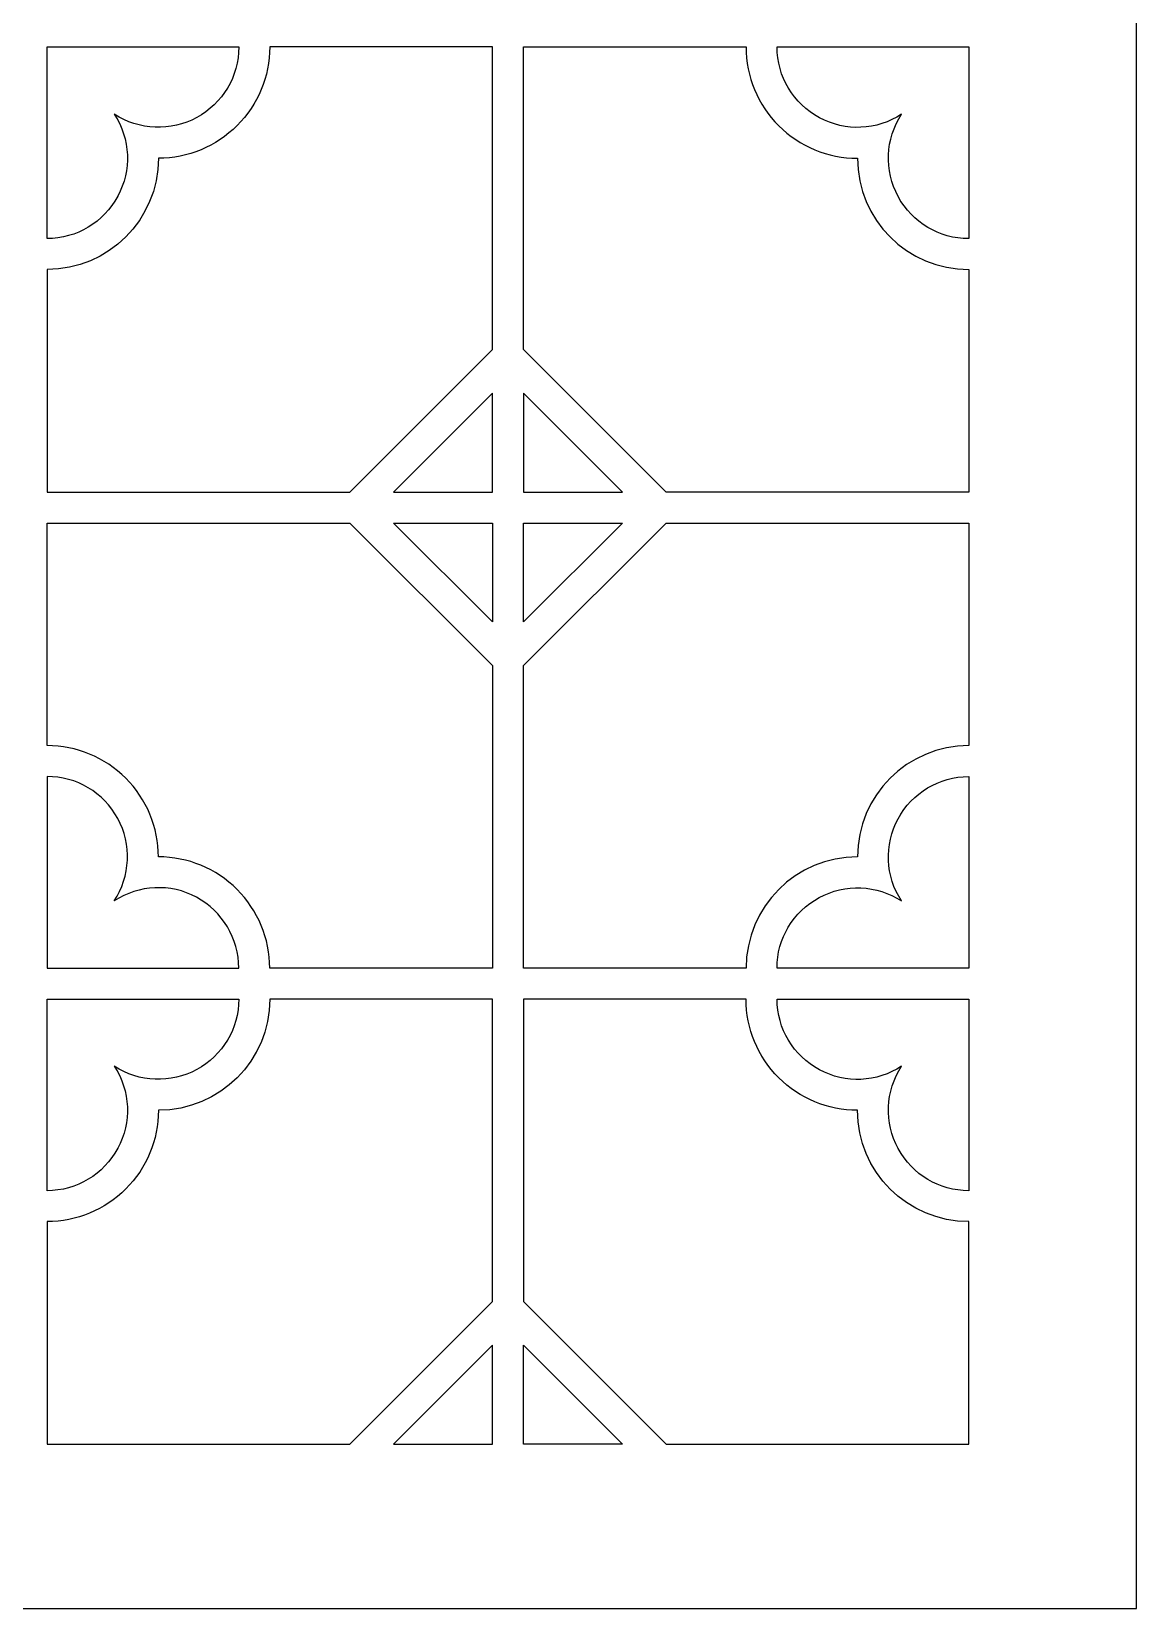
# Model space of a CAD drawing. Header units: centimetres. Extents: x -10.2 to 9.9, y -9.5 to 5.6.
# Drawn here: x 5.06 to 9.93, y -9.45 to -2.51 of the extents above; entities that cross this region are included whole.
import ezdxf

# ---------------------------------------------------------------- set-up
doc = ezdxf.new("R2010")
doc.units = ezdxf.units.CM
doc.header["$MEASUREMENT"] = 0

msp = doc.modelspace()

# ---------------------------------------------------------------- linework, layer by layer
at = {"color": 177}
for points, knots in [([(0.19997, 5.60612), (0.19997, 5.60612), (9.9253, 5.60612), (9.9253, 5.60612), (9.9253, 5.60612), (9.9253, 5.60612), (9.9253, -9.45455), (9.9253, -9.45455), (9.9253, -9.45455), (9.9253, -9.45455), (0.19997, -9.45455), (0.19997, -9.45455), (0.19997, -9.45455), (0.19997, -9.45455), (0.19997, 5.60612), (0.19997, 5.60612)], [0, 0, 0, 0, 0.2, 0.2, 0.2, 0.2, 0.4, 0.4, 0.4, 0.4, 0.6, 0.6, 0.6, 0.6, 1, 1, 1, 1]), ([(5.13071, -2.57761), (5.13071, -2.57761), (5.13071, -3.42168), (5.13071, -3.42168), (5.13071, -3.42168), (5.26083, -3.42138), (5.3804, -3.34978), (5.44203, -3.23511), (5.44203, -3.23511), (5.5036, -3.12043), (5.49828, -2.98236), (5.42669, -2.87369), (5.42669, -2.87369), (5.5358, -2.94481), (5.67495, -2.95054), (5.78945, -2.88835), (5.78945, -2.88835), (5.90376, -2.82619), (5.97497, -2.70784), (5.97473, -2.57761), (5.97473, -2.57761), (5.97473, -2.57761), (5.13071, -2.57761), (5.13071, -2.57761)], [0, 0, 0, 0, 0.1428571, 0.1428571, 0.1428571, 0.1428571, 0.2857143, 0.2857143, 0.2857143, 0.2857143, 0.4285714, 0.4285714, 0.4285714, 0.4285714, 0.5714286, 0.5714286, 0.5714286, 0.5714286, 0.7142857, 0.7142857, 0.7142857, 0.7142857, 1, 1, 1, 1]), ([(6.46284, -4.53804), (6.46284, -4.53804), (5.13071, -4.53804), (5.13071, -4.53804), (5.13071, -4.53804), (5.13071, -4.53804), (5.13071, -3.55778), (5.13071, -3.55778), (5.13071, -3.55778), (5.40145, -3.55765), (5.62096, -3.33857), (5.62078, -3.06771), (5.62078, -3.06771), (5.75083, -3.06764), (5.87555, -3.01583), (5.96744, -2.92383), (5.96744, -2.92383), (6.0594, -2.83189), (6.11094, -2.70778), (6.11082, -2.57761), (6.11082, -2.57761), (6.11082, -2.57761), (7.09101, -2.57761), (7.09101, -2.57761), (7.09101, -2.57761), (7.09101, -2.57761), (7.09101, -3.90979), (7.09101, -3.90979), (7.09101, -3.90979), (7.09101, -3.90979), (6.46284, -4.53804), (6.46284, -4.53804)], [0, 0, 0, 0, 0.1111111, 0.1111111, 0.1111111, 0.1111111, 0.2222222, 0.2222222, 0.2222222, 0.2222222, 0.3333333, 0.3333333, 0.3333333, 0.3333333, 0.4444444, 0.4444444, 0.4444444, 0.4444444, 0.5555556, 0.5555556, 0.5555556, 0.5555556, 0.6666667, 0.6666667, 0.6666667, 0.6666667, 0.7777778, 0.7777778, 0.7777778, 0.7777778, 1, 1, 1, 1]), ([(9.18745, -3.55778), (8.91696, -3.55787), (8.69759, -3.33819), (8.69745, -3.06771), (8.69745, -3.06771), (8.56753, -3.06777), (8.44288, -3.0163), (8.35096, -2.92448), (8.35096, -2.92448), (8.25912, -2.8327), (8.20745, -2.70757), (8.2073, -2.57761), (8.2073, -2.57761), (8.2073, -2.57761), (7.22712, -2.57761), (7.22712, -2.57761), (7.22712, -2.57761), (7.22712, -2.57761), (7.22712, -3.90979), (7.22712, -3.90979), (7.22712, -3.90979), (7.22712, -3.90979), (7.85538, -4.53804), (7.85538, -4.53804), (7.85538, -4.53804), (7.85538, -4.53804), (9.18745, -4.53804), (9.18745, -4.53804), (9.18745, -4.53804), (9.18745, -4.53804), (9.18745, -3.55778), (9.18745, -3.55778)], [0, 0, 0, 0, 0.1111111, 0.1111111, 0.1111111, 0.1111111, 0.2222222, 0.2222222, 0.2222222, 0.2222222, 0.3333333, 0.3333333, 0.3333333, 0.3333333, 0.4444444, 0.4444444, 0.4444444, 0.4444444, 0.5555556, 0.5555556, 0.5555556, 0.5555556, 0.6666667, 0.6666667, 0.6666667, 0.6666667, 0.7777778, 0.7777778, 0.7777778, 0.7777778, 1, 1, 1, 1]), ([(9.18745, -3.42168), (9.18745, -3.42168), (9.18745, -2.57761), (9.18745, -2.57761), (9.18745, -2.57761), (9.18745, -2.57761), (8.34348, -2.57761), (8.34348, -2.57761), (8.34348, -2.57761), (8.34376, -2.70784), (8.41541, -2.82749), (8.53011, -2.88911), (8.53011, -2.88911), (8.64481, -2.95068), (8.78281, -2.94529), (8.89152, -2.87369), (8.89152, -2.87369), (8.82032, -2.98267), (8.81469, -3.12198), (8.87678, -3.23647), (8.87678, -3.23647), (8.93898, -3.35085), (9.05737, -3.42202), (9.18745, -3.42168)], [0, 0, 0, 0, 0.1428571, 0.1428571, 0.1428571, 0.1428571, 0.2857143, 0.2857143, 0.2857143, 0.2857143, 0.4285714, 0.4285714, 0.4285714, 0.4285714, 0.5714286, 0.5714286, 0.5714286, 0.5714286, 0.7142857, 0.7142857, 0.7142857, 0.7142857, 1, 1, 1, 1]), ([(7.09101, -4.1023), (7.09101, -4.1023), (7.09101, -4.53804), (7.09101, -4.53804), (7.09101, -4.53804), (7.09101, -4.53804), (6.65541, -4.53804), (6.65541, -4.53804), (6.65541, -4.53804), (6.65541, -4.53804), (7.09101, -4.1023), (7.09101, -4.1023)], [0, 0, 0, 0, 0.25, 0.25, 0.25, 0.25, 0.5, 0.5, 0.5, 0.5, 1, 1, 1, 1]), ([(7.22712, -4.1023), (7.22712, -4.1023), (7.66274, -4.53804), (7.66274, -4.53804), (7.66274, -4.53804), (7.66274, -4.53804), (7.22712, -4.53804), (7.22712, -4.53804), (7.22712, -4.53804), (7.22712, -4.53804), (7.22712, -4.1023), (7.22712, -4.1023)], [0, 0, 0, 0, 0.25, 0.25, 0.25, 0.25, 0.5, 0.5, 0.5, 0.5, 1, 1, 1, 1]), ([(7.09101, -5.3023), (7.09101, -5.3023), (6.46284, -4.67412), (6.46284, -4.67412), (6.46284, -4.67412), (6.46284, -4.67412), (5.13071, -4.67412), (5.13071, -4.67412), (5.13071, -4.67412), (5.13071, -4.67412), (5.13071, -5.65433), (5.13071, -5.65433), (5.13071, -5.65433), (5.26054, -5.65431), (5.38528, -5.70597), (5.47719, -5.79782), (5.47719, -5.79782), (5.56908, -5.88975), (5.62077, -6.01444), (5.62078, -6.1444), (5.62078, -6.1444), (5.75063, -6.14438), (5.87533, -6.19588), (5.96718, -6.28768), (5.96718, -6.28768), (6.0591, -6.37946), (6.11076, -6.50454), (6.11082, -6.63448), (6.11082, -6.63448), (6.11082, -6.63448), (7.09101, -6.63448), (7.09101, -6.63448), (7.09101, -6.63448), (7.09101, -6.63448), (7.09101, -5.3023), (7.09101, -5.3023)], [0, 0, 0, 0, 0.1, 0.1, 0.1, 0.1, 0.2, 0.2, 0.2, 0.2, 0.3, 0.3, 0.3, 0.3, 0.4, 0.4, 0.4, 0.4, 0.5, 0.5, 0.5, 0.5, 0.6, 0.6, 0.6, 0.6, 0.7, 0.7, 0.7, 0.7, 0.8, 0.8, 0.8, 0.8, 1, 1, 1, 1]), ([(7.09101, -5.10985), (7.09101, -5.10985), (7.09101, -4.67412), (7.09101, -4.67412), (7.09101, -4.67412), (7.09101, -4.67412), (6.65541, -4.67412), (6.65541, -4.67412), (6.65541, -4.67412), (6.65541, -4.67412), (7.09101, -5.10985), (7.09101, -5.10985)], [0, 0, 0, 0, 0.25, 0.25, 0.25, 0.25, 0.5, 0.5, 0.5, 0.5, 1, 1, 1, 1]), ([(7.22712, -5.3023), (7.22712, -5.3023), (7.22712, -6.63448), (7.22712, -6.63448), (7.22712, -6.63448), (7.22712, -6.63448), (8.2073, -6.63448), (8.2073, -6.63448), (8.2073, -6.63448), (8.20721, -6.36405), (8.427, -6.14461), (8.69745, -6.1444), (8.69745, -6.1444), (8.69724, -5.87393), (8.91696, -5.65451), (9.18745, -5.65433), (9.18745, -5.65433), (9.18745, -5.65433), (9.18745, -4.67412), (9.18745, -4.67412), (9.18745, -4.67412), (9.18745, -4.67412), (7.85538, -4.67412), (7.85538, -4.67412), (7.85538, -4.67412), (7.85538, -4.67412), (7.22712, -5.3023), (7.22712, -5.3023)], [0, 0, 0, 0, 0.125, 0.125, 0.125, 0.125, 0.25, 0.25, 0.25, 0.25, 0.375, 0.375, 0.375, 0.375, 0.5, 0.5, 0.5, 0.5, 0.625, 0.625, 0.625, 0.625, 0.75, 0.75, 0.75, 0.75, 1, 1, 1, 1]), ([(7.22712, -5.10985), (7.22712, -5.10985), (7.66274, -4.67412), (7.66274, -4.67412), (7.66274, -4.67412), (7.66274, -4.67412), (7.22712, -4.67412), (7.22712, -4.67412), (7.22712, -4.67412), (7.22712, -4.67412), (7.22712, -5.10985), (7.22712, -5.10985)], [0, 0, 0, 0, 0.25, 0.25, 0.25, 0.25, 0.5, 0.5, 0.5, 0.5, 1, 1, 1, 1]), ([(5.13071, -5.79049), (5.26054, -5.79009), (5.38018, -5.86116), (5.44212, -5.97528), (5.44212, -5.97528), (5.50409, -6.08944), (5.49765, -6.22973), (5.42669, -6.33856), (5.42669, -6.33856), (5.53511, -6.26696), (5.67407, -6.26076), (5.78854, -6.32221), (5.78854, -6.32221), (5.90291, -6.38375), (5.97443, -6.50454), (5.97473, -6.63448), (5.97473, -6.63448), (5.97473, -6.63448), (5.13071, -6.63448), (5.13071, -6.63448), (5.13071, -6.63448), (5.13071, -6.63448), (5.13071, -5.79049), (5.13071, -5.79049)], [0, 0, 0, 0, 0.1428571, 0.1428571, 0.1428571, 0.1428571, 0.2857143, 0.2857143, 0.2857143, 0.2857143, 0.4285714, 0.4285714, 0.4285714, 0.4285714, 0.5714286, 0.5714286, 0.5714286, 0.5714286, 0.7142857, 0.7142857, 0.7142857, 0.7142857, 1, 1, 1, 1]), ([(9.18745, -6.63448), (9.18745, -6.63448), (9.18745, -5.79049), (9.18745, -5.79049), (9.18745, -5.79049), (9.05737, -5.79076), (8.93769, -5.86244), (8.8761, -5.97706), (8.8761, -5.97706), (8.81446, -6.09178), (8.81994, -6.2298), (8.89152, -6.33856), (8.89152, -6.33856), (8.78247, -6.2673), (8.64319, -6.26171), (8.52873, -6.32379), (8.52873, -6.32379), (8.41432, -6.38597), (8.34324, -6.5043), (8.34348, -6.63448), (8.34348, -6.63448), (8.34348, -6.63448), (9.18745, -6.63448), (9.18745, -6.63448)], [0, 0, 0, 0, 0.1428571, 0.1428571, 0.1428571, 0.1428571, 0.2857143, 0.2857143, 0.2857143, 0.2857143, 0.4285714, 0.4285714, 0.4285714, 0.4285714, 0.5714286, 0.5714286, 0.5714286, 0.5714286, 0.7142857, 0.7142857, 0.7142857, 0.7142857, 1, 1, 1, 1]), ([(5.13071, -6.77067), (5.13071, -6.77067), (5.13071, -7.61468), (5.13071, -7.61468), (5.13071, -7.61468), (5.26083, -7.61447), (5.3804, -7.54274), (5.44203, -7.42808), (5.44203, -7.42808), (5.5036, -7.31342), (5.49828, -7.17536), (5.42669, -7.06653), (5.42669, -7.06653), (5.5358, -7.13781), (5.67495, -7.1434), (5.78945, -7.08139), (5.78945, -7.08139), (5.90376, -7.01919), (5.97497, -6.90082), (5.97473, -6.77067), (5.97473, -6.77067), (5.97473, -6.77067), (5.13071, -6.77067), (5.13071, -6.77067)], [0, 0, 0, 0, 0.1428571, 0.1428571, 0.1428571, 0.1428571, 0.2857143, 0.2857143, 0.2857143, 0.2857143, 0.4285714, 0.4285714, 0.4285714, 0.4285714, 0.5714286, 0.5714286, 0.5714286, 0.5714286, 0.7142857, 0.7142857, 0.7142857, 0.7142857, 1, 1, 1, 1]), ([(5.13071, -7.7508), (5.26076, -7.75073), (5.38547, -7.69902), (5.4774, -7.60692), (5.4774, -7.60692), (5.56926, -7.51493), (5.62086, -7.39092), (5.62078, -7.26069), (5.62078, -7.26069), (5.89162, -7.26053), (6.11106, -7.04153), (6.11082, -6.77067), (6.11082, -6.77067), (6.11082, -6.77067), (7.09101, -6.77067), (7.09101, -6.77067), (7.09101, -6.77067), (7.09101, -6.77067), (7.09101, -8.10282), (7.09101, -8.10282), (7.09101, -8.10282), (7.09101, -8.10282), (6.46284, -8.73106), (6.46284, -8.73106), (6.46284, -8.73106), (6.46284, -8.73106), (5.13071, -8.73106), (5.13071, -8.73106), (5.13071, -8.73106), (5.13071, -8.73106), (5.13071, -7.7508), (5.13071, -7.7508)], [0, 0, 0, 0, 0.1111111, 0.1111111, 0.1111111, 0.1111111, 0.2222222, 0.2222222, 0.2222222, 0.2222222, 0.3333333, 0.3333333, 0.3333333, 0.3333333, 0.4444444, 0.4444444, 0.4444444, 0.4444444, 0.5555556, 0.5555556, 0.5555556, 0.5555556, 0.6666667, 0.6666667, 0.6666667, 0.6666667, 0.7777778, 0.7777778, 0.7777778, 0.7777778, 1, 1, 1, 1]), ([(7.85538, -8.73106), (7.85538, -8.73106), (7.22712, -8.10282), (7.22712, -8.10282), (7.22712, -8.10282), (7.22712, -8.10282), (7.22712, -6.77067), (7.22712, -6.77067), (7.22712, -6.77067), (7.22712, -6.77067), (8.2073, -6.77067), (8.2073, -6.77067), (8.2073, -6.77067), (8.2073, -6.90067), (8.25893, -7.02529), (8.35087, -7.11716), (8.35087, -7.11716), (8.44282, -7.20904), (8.56739, -7.26069), (8.69745, -7.26069), (8.69745, -7.26069), (8.69759, -7.53155), (8.91666, -7.75098), (9.18745, -7.7508), (9.18745, -7.7508), (9.18745, -7.7508), (9.18745, -8.73106), (9.18745, -8.73106), (9.18745, -8.73106), (9.18745, -8.73106), (7.85538, -8.73106), (7.85538, -8.73106)], [0, 0, 0, 0, 0.1111111, 0.1111111, 0.1111111, 0.1111111, 0.2222222, 0.2222222, 0.2222222, 0.2222222, 0.3333333, 0.3333333, 0.3333333, 0.3333333, 0.4444444, 0.4444444, 0.4444444, 0.4444444, 0.5555556, 0.5555556, 0.5555556, 0.5555556, 0.6666667, 0.6666667, 0.6666667, 0.6666667, 0.7777778, 0.7777778, 0.7777778, 0.7777778, 1, 1, 1, 1]), ([(8.89152, -7.06653), (8.82034, -7.17567), (8.81469, -7.31502), (8.87685, -7.42945), (8.87685, -7.42945), (8.93898, -7.54389), (9.05737, -7.61495), (9.18745, -7.61468), (9.18745, -7.61468), (9.18745, -7.61468), (9.18745, -6.77067), (9.18745, -6.77067), (9.18745, -6.77067), (9.18745, -6.77067), (8.34348, -6.77067), (8.34348, -6.77067), (8.34348, -6.77067), (8.34377, -6.90082), (8.41541, -7.02041), (8.53011, -7.08204), (8.53011, -7.08204), (8.64481, -7.14367), (8.78281, -7.13825), (8.89152, -7.06653)], [0, 0, 0, 0, 0.1428571, 0.1428571, 0.1428571, 0.1428571, 0.2857143, 0.2857143, 0.2857143, 0.2857143, 0.4285714, 0.4285714, 0.4285714, 0.4285714, 0.5714286, 0.5714286, 0.5714286, 0.5714286, 0.7142857, 0.7142857, 0.7142857, 0.7142857, 1, 1, 1, 1]), ([(7.09101, -8.29531), (7.09101, -8.29531), (7.09101, -8.73106), (7.09101, -8.73106), (7.09101, -8.73106), (7.09101, -8.73106), (6.65541, -8.73106), (6.65541, -8.73106), (6.65541, -8.73106), (6.65541, -8.73106), (7.09101, -8.29531), (7.09101, -8.29531)], [0, 0, 0, 0, 0.25, 0.25, 0.25, 0.25, 0.5, 0.5, 0.5, 0.5, 1, 1, 1, 1]), ([(7.66274, -8.73106), (7.66274, -8.73106), (7.22712, -8.29531), (7.22712, -8.29531), (7.22712, -8.29531), (7.22712, -8.29531), (7.22712, -8.73106), (7.22712, -8.73106), (7.22712, -8.73106), (7.22712, -8.73106), (7.66274, -8.73106), (7.66274, -8.73106)], [0, 0, 0, 0, 0.25, 0.25, 0.25, 0.25, 0.5, 0.5, 0.5, 0.5, 1, 1, 1, 1])]:
    msp.add_open_spline(points, degree=3, knots=knots, dxfattribs=at)
at = {"lineweight": 9}
for points, knots in [([(0.19997, 5.60612), (0.19997, 5.60612), (9.9253, 5.60612), (9.9253, 5.60612), (9.9253, 5.60612), (9.9253, 5.60612), (9.9253, -9.45455), (9.9253, -9.45455), (9.9253, -9.45455), (9.9253, -9.45455), (0.19997, -9.45455), (0.19997, -9.45455), (0.19997, -9.45455), (0.19997, -9.45455), (0.19997, 5.60612), (0.19997, 5.60612)], [0, 0, 0, 0, 0.2, 0.2, 0.2, 0.2, 0.4, 0.4, 0.4, 0.4, 0.6, 0.6, 0.6, 0.6, 1, 1, 1, 1]), ([(5.13071, -2.57761), (5.13071, -2.57761), (5.13071, -3.42168), (5.13071, -3.42168), (5.13071, -3.42168), (5.26083, -3.42138), (5.3804, -3.34978), (5.44203, -3.23511), (5.44203, -3.23511), (5.5036, -3.12043), (5.49828, -2.98236), (5.42669, -2.87369), (5.42669, -2.87369), (5.5358, -2.94481), (5.67495, -2.95054), (5.78945, -2.88835), (5.78945, -2.88835), (5.90376, -2.82619), (5.97497, -2.70784), (5.97473, -2.57761), (5.97473, -2.57761), (5.97473, -2.57761), (5.13071, -2.57761), (5.13071, -2.57761)], [0, 0, 0, 0, 0.1428571, 0.1428571, 0.1428571, 0.1428571, 0.2857143, 0.2857143, 0.2857143, 0.2857143, 0.4285714, 0.4285714, 0.4285714, 0.4285714, 0.5714286, 0.5714286, 0.5714286, 0.5714286, 0.7142857, 0.7142857, 0.7142857, 0.7142857, 1, 1, 1, 1]), ([(6.46284, -4.53804), (6.46284, -4.53804), (5.13071, -4.53804), (5.13071, -4.53804), (5.13071, -4.53804), (5.13071, -4.53804), (5.13071, -3.55778), (5.13071, -3.55778), (5.13071, -3.55778), (5.40145, -3.55765), (5.62096, -3.33857), (5.62078, -3.06771), (5.62078, -3.06771), (5.75083, -3.06764), (5.87555, -3.01583), (5.96744, -2.92383), (5.96744, -2.92383), (6.0594, -2.83189), (6.11094, -2.70778), (6.11082, -2.57761), (6.11082, -2.57761), (6.11082, -2.57761), (7.09101, -2.57761), (7.09101, -2.57761), (7.09101, -2.57761), (7.09101, -2.57761), (7.09101, -3.90979), (7.09101, -3.90979), (7.09101, -3.90979), (7.09101, -3.90979), (6.46284, -4.53804), (6.46284, -4.53804)], [0, 0, 0, 0, 0.1111111, 0.1111111, 0.1111111, 0.1111111, 0.2222222, 0.2222222, 0.2222222, 0.2222222, 0.3333333, 0.3333333, 0.3333333, 0.3333333, 0.4444444, 0.4444444, 0.4444444, 0.4444444, 0.5555556, 0.5555556, 0.5555556, 0.5555556, 0.6666667, 0.6666667, 0.6666667, 0.6666667, 0.7777778, 0.7777778, 0.7777778, 0.7777778, 1, 1, 1, 1]), ([(9.18745, -3.55778), (8.91696, -3.55787), (8.69759, -3.33819), (8.69745, -3.06771), (8.69745, -3.06771), (8.56753, -3.06777), (8.44288, -3.0163), (8.35096, -2.92448), (8.35096, -2.92448), (8.25912, -2.8327), (8.20745, -2.70757), (8.2073, -2.57761), (8.2073, -2.57761), (8.2073, -2.57761), (7.22712, -2.57761), (7.22712, -2.57761), (7.22712, -2.57761), (7.22712, -2.57761), (7.22712, -3.90979), (7.22712, -3.90979), (7.22712, -3.90979), (7.22712, -3.90979), (7.85538, -4.53804), (7.85538, -4.53804), (7.85538, -4.53804), (7.85538, -4.53804), (9.18745, -4.53804), (9.18745, -4.53804), (9.18745, -4.53804), (9.18745, -4.53804), (9.18745, -3.55778), (9.18745, -3.55778)], [0, 0, 0, 0, 0.1111111, 0.1111111, 0.1111111, 0.1111111, 0.2222222, 0.2222222, 0.2222222, 0.2222222, 0.3333333, 0.3333333, 0.3333333, 0.3333333, 0.4444444, 0.4444444, 0.4444444, 0.4444444, 0.5555556, 0.5555556, 0.5555556, 0.5555556, 0.6666667, 0.6666667, 0.6666667, 0.6666667, 0.7777778, 0.7777778, 0.7777778, 0.7777778, 1, 1, 1, 1]), ([(9.18745, -3.42168), (9.18745, -3.42168), (9.18745, -2.57761), (9.18745, -2.57761), (9.18745, -2.57761), (9.18745, -2.57761), (8.34348, -2.57761), (8.34348, -2.57761), (8.34348, -2.57761), (8.34376, -2.70784), (8.41541, -2.82749), (8.53011, -2.88911), (8.53011, -2.88911), (8.64481, -2.95068), (8.78281, -2.94529), (8.89152, -2.87369), (8.89152, -2.87369), (8.82032, -2.98267), (8.81469, -3.12198), (8.87678, -3.23647), (8.87678, -3.23647), (8.93898, -3.35085), (9.05737, -3.42202), (9.18745, -3.42168)], [0, 0, 0, 0, 0.1428571, 0.1428571, 0.1428571, 0.1428571, 0.2857143, 0.2857143, 0.2857143, 0.2857143, 0.4285714, 0.4285714, 0.4285714, 0.4285714, 0.5714286, 0.5714286, 0.5714286, 0.5714286, 0.7142857, 0.7142857, 0.7142857, 0.7142857, 1, 1, 1, 1]), ([(7.09101, -4.1023), (7.09101, -4.1023), (7.09101, -4.53804), (7.09101, -4.53804), (7.09101, -4.53804), (7.09101, -4.53804), (6.65541, -4.53804), (6.65541, -4.53804), (6.65541, -4.53804), (6.65541, -4.53804), (7.09101, -4.1023), (7.09101, -4.1023)], [0, 0, 0, 0, 0.25, 0.25, 0.25, 0.25, 0.5, 0.5, 0.5, 0.5, 1, 1, 1, 1]), ([(7.22712, -4.1023), (7.22712, -4.1023), (7.66274, -4.53804), (7.66274, -4.53804), (7.66274, -4.53804), (7.66274, -4.53804), (7.22712, -4.53804), (7.22712, -4.53804), (7.22712, -4.53804), (7.22712, -4.53804), (7.22712, -4.1023), (7.22712, -4.1023)], [0, 0, 0, 0, 0.25, 0.25, 0.25, 0.25, 0.5, 0.5, 0.5, 0.5, 1, 1, 1, 1]), ([(7.09101, -5.3023), (7.09101, -5.3023), (6.46284, -4.67412), (6.46284, -4.67412), (6.46284, -4.67412), (6.46284, -4.67412), (5.13071, -4.67412), (5.13071, -4.67412), (5.13071, -4.67412), (5.13071, -4.67412), (5.13071, -5.65433), (5.13071, -5.65433), (5.13071, -5.65433), (5.26054, -5.65431), (5.38528, -5.70597), (5.47719, -5.79782), (5.47719, -5.79782), (5.56908, -5.88975), (5.62077, -6.01444), (5.62078, -6.1444), (5.62078, -6.1444), (5.75063, -6.14438), (5.87533, -6.19588), (5.96718, -6.28768), (5.96718, -6.28768), (6.0591, -6.37946), (6.11076, -6.50454), (6.11082, -6.63448), (6.11082, -6.63448), (6.11082, -6.63448), (7.09101, -6.63448), (7.09101, -6.63448), (7.09101, -6.63448), (7.09101, -6.63448), (7.09101, -5.3023), (7.09101, -5.3023)], [0, 0, 0, 0, 0.1, 0.1, 0.1, 0.1, 0.2, 0.2, 0.2, 0.2, 0.3, 0.3, 0.3, 0.3, 0.4, 0.4, 0.4, 0.4, 0.5, 0.5, 0.5, 0.5, 0.6, 0.6, 0.6, 0.6, 0.7, 0.7, 0.7, 0.7, 0.8, 0.8, 0.8, 0.8, 1, 1, 1, 1]), ([(7.09101, -5.10985), (7.09101, -5.10985), (7.09101, -4.67412), (7.09101, -4.67412), (7.09101, -4.67412), (7.09101, -4.67412), (6.65541, -4.67412), (6.65541, -4.67412), (6.65541, -4.67412), (6.65541, -4.67412), (7.09101, -5.10985), (7.09101, -5.10985)], [0, 0, 0, 0, 0.25, 0.25, 0.25, 0.25, 0.5, 0.5, 0.5, 0.5, 1, 1, 1, 1]), ([(7.22712, -5.3023), (7.22712, -5.3023), (7.22712, -6.63448), (7.22712, -6.63448), (7.22712, -6.63448), (7.22712, -6.63448), (8.2073, -6.63448), (8.2073, -6.63448), (8.2073, -6.63448), (8.20721, -6.36405), (8.427, -6.14461), (8.69745, -6.1444), (8.69745, -6.1444), (8.69724, -5.87393), (8.91696, -5.65451), (9.18745, -5.65433), (9.18745, -5.65433), (9.18745, -5.65433), (9.18745, -4.67412), (9.18745, -4.67412), (9.18745, -4.67412), (9.18745, -4.67412), (7.85538, -4.67412), (7.85538, -4.67412), (7.85538, -4.67412), (7.85538, -4.67412), (7.22712, -5.3023), (7.22712, -5.3023)], [0, 0, 0, 0, 0.125, 0.125, 0.125, 0.125, 0.25, 0.25, 0.25, 0.25, 0.375, 0.375, 0.375, 0.375, 0.5, 0.5, 0.5, 0.5, 0.625, 0.625, 0.625, 0.625, 0.75, 0.75, 0.75, 0.75, 1, 1, 1, 1]), ([(7.22712, -5.10985), (7.22712, -5.10985), (7.66274, -4.67412), (7.66274, -4.67412), (7.66274, -4.67412), (7.66274, -4.67412), (7.22712, -4.67412), (7.22712, -4.67412), (7.22712, -4.67412), (7.22712, -4.67412), (7.22712, -5.10985), (7.22712, -5.10985)], [0, 0, 0, 0, 0.25, 0.25, 0.25, 0.25, 0.5, 0.5, 0.5, 0.5, 1, 1, 1, 1]), ([(5.13071, -5.79049), (5.26054, -5.79009), (5.38018, -5.86116), (5.44212, -5.97528), (5.44212, -5.97528), (5.50409, -6.08944), (5.49765, -6.22973), (5.42669, -6.33856), (5.42669, -6.33856), (5.53511, -6.26696), (5.67407, -6.26076), (5.78854, -6.32221), (5.78854, -6.32221), (5.90291, -6.38375), (5.97443, -6.50454), (5.97473, -6.63448), (5.97473, -6.63448), (5.97473, -6.63448), (5.13071, -6.63448), (5.13071, -6.63448), (5.13071, -6.63448), (5.13071, -6.63448), (5.13071, -5.79049), (5.13071, -5.79049)], [0, 0, 0, 0, 0.1428571, 0.1428571, 0.1428571, 0.1428571, 0.2857143, 0.2857143, 0.2857143, 0.2857143, 0.4285714, 0.4285714, 0.4285714, 0.4285714, 0.5714286, 0.5714286, 0.5714286, 0.5714286, 0.7142857, 0.7142857, 0.7142857, 0.7142857, 1, 1, 1, 1]), ([(9.18745, -6.63448), (9.18745, -6.63448), (9.18745, -5.79049), (9.18745, -5.79049), (9.18745, -5.79049), (9.05737, -5.79076), (8.93769, -5.86244), (8.8761, -5.97706), (8.8761, -5.97706), (8.81446, -6.09178), (8.81994, -6.2298), (8.89152, -6.33856), (8.89152, -6.33856), (8.78247, -6.2673), (8.64319, -6.26171), (8.52873, -6.32379), (8.52873, -6.32379), (8.41432, -6.38597), (8.34324, -6.5043), (8.34348, -6.63448), (8.34348, -6.63448), (8.34348, -6.63448), (9.18745, -6.63448), (9.18745, -6.63448)], [0, 0, 0, 0, 0.1428571, 0.1428571, 0.1428571, 0.1428571, 0.2857143, 0.2857143, 0.2857143, 0.2857143, 0.4285714, 0.4285714, 0.4285714, 0.4285714, 0.5714286, 0.5714286, 0.5714286, 0.5714286, 0.7142857, 0.7142857, 0.7142857, 0.7142857, 1, 1, 1, 1]), ([(5.13071, -6.77067), (5.13071, -6.77067), (5.13071, -7.61468), (5.13071, -7.61468), (5.13071, -7.61468), (5.26083, -7.61447), (5.3804, -7.54274), (5.44203, -7.42808), (5.44203, -7.42808), (5.5036, -7.31342), (5.49828, -7.17536), (5.42669, -7.06653), (5.42669, -7.06653), (5.5358, -7.13781), (5.67495, -7.1434), (5.78945, -7.08139), (5.78945, -7.08139), (5.90376, -7.01919), (5.97497, -6.90082), (5.97473, -6.77067), (5.97473, -6.77067), (5.97473, -6.77067), (5.13071, -6.77067), (5.13071, -6.77067)], [0, 0, 0, 0, 0.1428571, 0.1428571, 0.1428571, 0.1428571, 0.2857143, 0.2857143, 0.2857143, 0.2857143, 0.4285714, 0.4285714, 0.4285714, 0.4285714, 0.5714286, 0.5714286, 0.5714286, 0.5714286, 0.7142857, 0.7142857, 0.7142857, 0.7142857, 1, 1, 1, 1]), ([(5.13071, -7.7508), (5.26076, -7.75073), (5.38547, -7.69902), (5.4774, -7.60692), (5.4774, -7.60692), (5.56926, -7.51493), (5.62086, -7.39092), (5.62078, -7.26069), (5.62078, -7.26069), (5.89162, -7.26053), (6.11106, -7.04153), (6.11082, -6.77067), (6.11082, -6.77067), (6.11082, -6.77067), (7.09101, -6.77067), (7.09101, -6.77067), (7.09101, -6.77067), (7.09101, -6.77067), (7.09101, -8.10282), (7.09101, -8.10282), (7.09101, -8.10282), (7.09101, -8.10282), (6.46284, -8.73106), (6.46284, -8.73106), (6.46284, -8.73106), (6.46284, -8.73106), (5.13071, -8.73106), (5.13071, -8.73106), (5.13071, -8.73106), (5.13071, -8.73106), (5.13071, -7.7508), (5.13071, -7.7508)], [0, 0, 0, 0, 0.1111111, 0.1111111, 0.1111111, 0.1111111, 0.2222222, 0.2222222, 0.2222222, 0.2222222, 0.3333333, 0.3333333, 0.3333333, 0.3333333, 0.4444444, 0.4444444, 0.4444444, 0.4444444, 0.5555556, 0.5555556, 0.5555556, 0.5555556, 0.6666667, 0.6666667, 0.6666667, 0.6666667, 0.7777778, 0.7777778, 0.7777778, 0.7777778, 1, 1, 1, 1]), ([(7.85538, -8.73106), (7.85538, -8.73106), (7.22712, -8.10282), (7.22712, -8.10282), (7.22712, -8.10282), (7.22712, -8.10282), (7.22712, -6.77067), (7.22712, -6.77067), (7.22712, -6.77067), (7.22712, -6.77067), (8.2073, -6.77067), (8.2073, -6.77067), (8.2073, -6.77067), (8.2073, -6.90067), (8.25893, -7.02529), (8.35087, -7.11716), (8.35087, -7.11716), (8.44282, -7.20904), (8.56739, -7.26069), (8.69745, -7.26069), (8.69745, -7.26069), (8.69759, -7.53155), (8.91666, -7.75098), (9.18745, -7.7508), (9.18745, -7.7508), (9.18745, -7.7508), (9.18745, -8.73106), (9.18745, -8.73106), (9.18745, -8.73106), (9.18745, -8.73106), (7.85538, -8.73106), (7.85538, -8.73106)], [0, 0, 0, 0, 0.1111111, 0.1111111, 0.1111111, 0.1111111, 0.2222222, 0.2222222, 0.2222222, 0.2222222, 0.3333333, 0.3333333, 0.3333333, 0.3333333, 0.4444444, 0.4444444, 0.4444444, 0.4444444, 0.5555556, 0.5555556, 0.5555556, 0.5555556, 0.6666667, 0.6666667, 0.6666667, 0.6666667, 0.7777778, 0.7777778, 0.7777778, 0.7777778, 1, 1, 1, 1]), ([(8.89152, -7.06653), (8.82034, -7.17567), (8.81469, -7.31502), (8.87685, -7.42945), (8.87685, -7.42945), (8.93898, -7.54389), (9.05737, -7.61495), (9.18745, -7.61468), (9.18745, -7.61468), (9.18745, -7.61468), (9.18745, -6.77067), (9.18745, -6.77067), (9.18745, -6.77067), (9.18745, -6.77067), (8.34348, -6.77067), (8.34348, -6.77067), (8.34348, -6.77067), (8.34377, -6.90082), (8.41541, -7.02041), (8.53011, -7.08204), (8.53011, -7.08204), (8.64481, -7.14367), (8.78281, -7.13825), (8.89152, -7.06653)], [0, 0, 0, 0, 0.1428571, 0.1428571, 0.1428571, 0.1428571, 0.2857143, 0.2857143, 0.2857143, 0.2857143, 0.4285714, 0.4285714, 0.4285714, 0.4285714, 0.5714286, 0.5714286, 0.5714286, 0.5714286, 0.7142857, 0.7142857, 0.7142857, 0.7142857, 1, 1, 1, 1]), ([(7.09101, -8.29531), (7.09101, -8.29531), (7.09101, -8.73106), (7.09101, -8.73106), (7.09101, -8.73106), (7.09101, -8.73106), (6.65541, -8.73106), (6.65541, -8.73106), (6.65541, -8.73106), (6.65541, -8.73106), (7.09101, -8.29531), (7.09101, -8.29531)], [0, 0, 0, 0, 0.25, 0.25, 0.25, 0.25, 0.5, 0.5, 0.5, 0.5, 1, 1, 1, 1]), ([(7.66274, -8.73106), (7.66274, -8.73106), (7.22712, -8.29531), (7.22712, -8.29531), (7.22712, -8.29531), (7.22712, -8.29531), (7.22712, -8.73106), (7.22712, -8.73106), (7.22712, -8.73106), (7.22712, -8.73106), (7.66274, -8.73106), (7.66274, -8.73106)], [0, 0, 0, 0, 0.25, 0.25, 0.25, 0.25, 0.5, 0.5, 0.5, 0.5, 1, 1, 1, 1])]:
    msp.add_open_spline(points, degree=3, knots=knots, dxfattribs=at)

doc.saveas('drawing.dxf')
